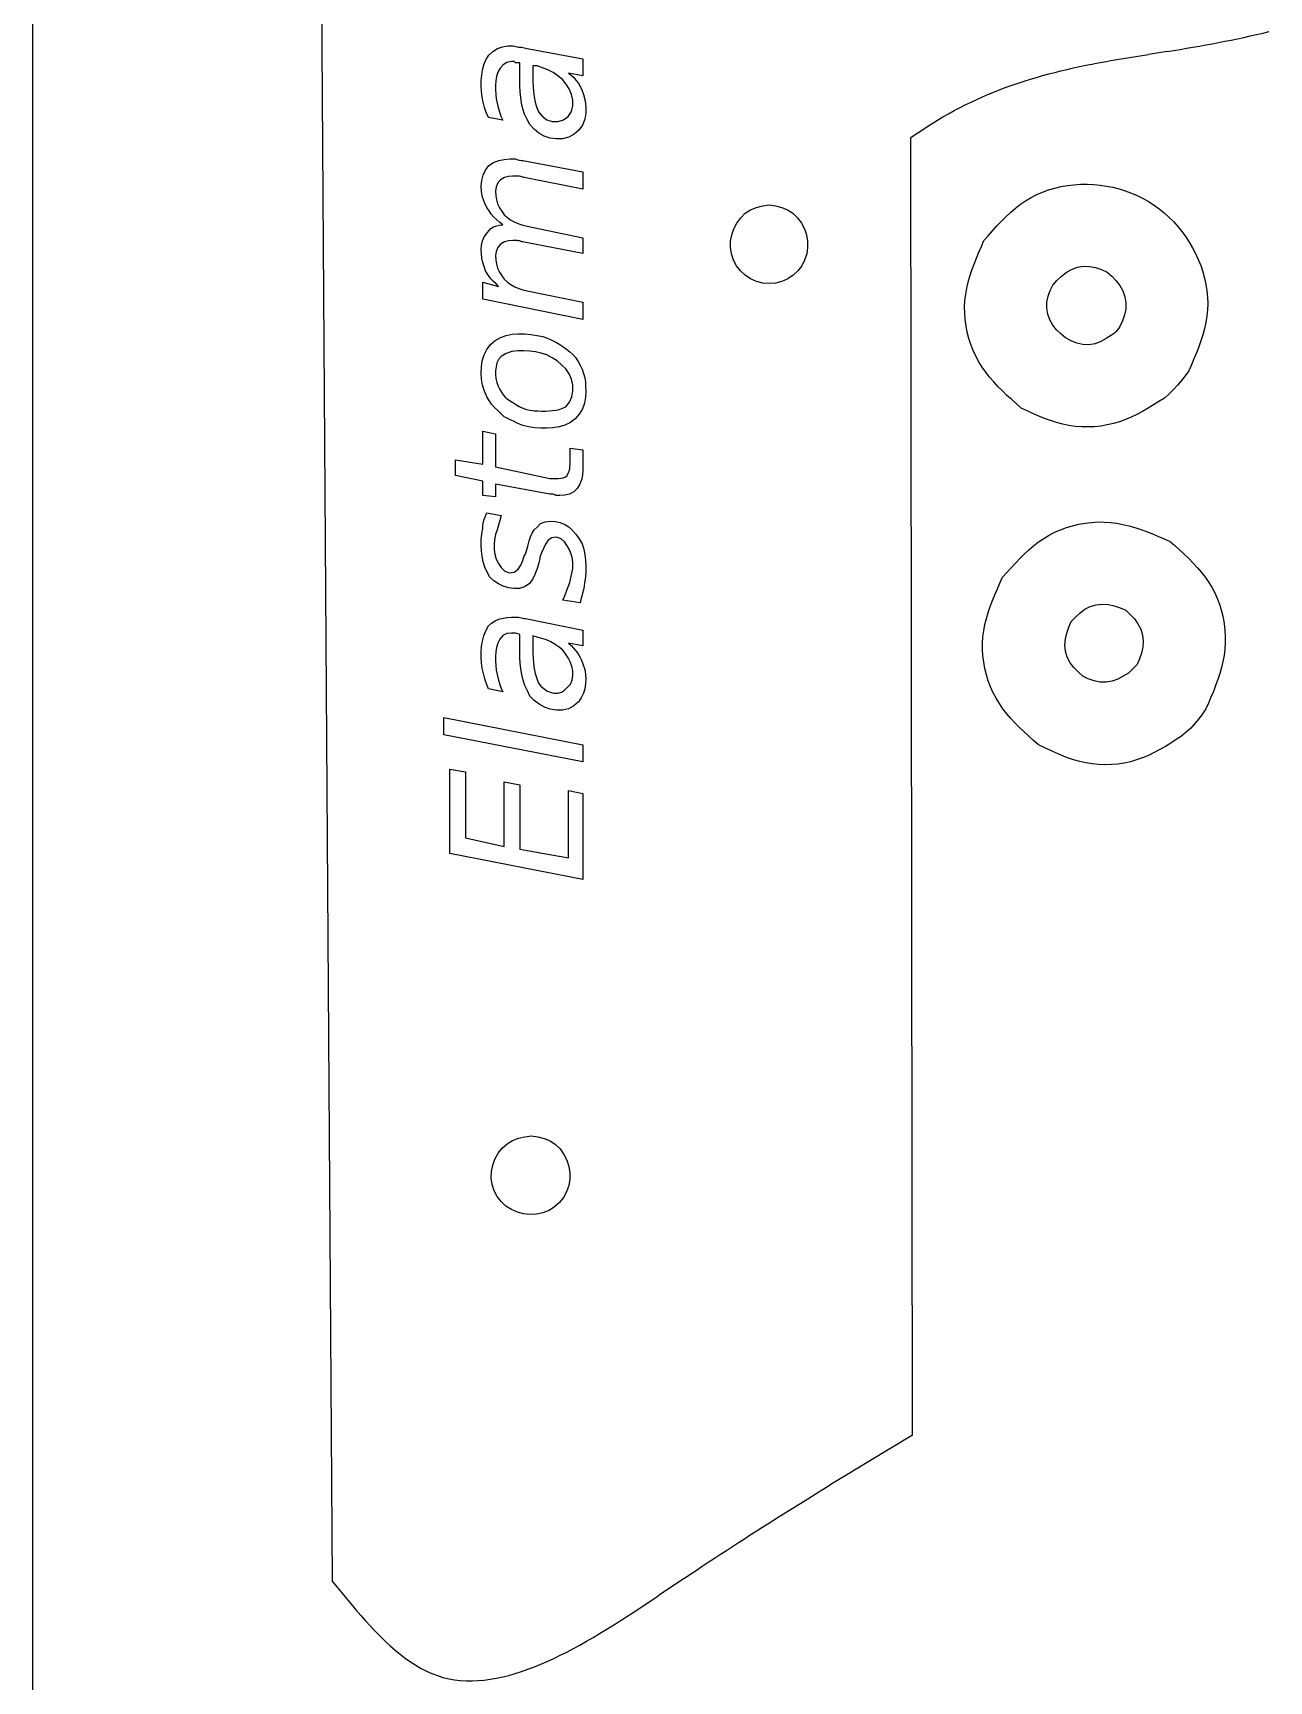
# Model space of a CAD drawing. Extents: x -314 to 250, y -186 to 186.
# Drawn here: x -122.5 to -50.5, y -30.5 to 65.4 of the extents above; entities that cross this region are included whole.
import ezdxf

# ---------------------------------------------------------------- set-up
doc = ezdxf.new("R2010")
doc.units = 0
doc.header["$MEASUREMENT"] = 0
doc.layers.get('0').update_dxf_attribs({"linetype": 'CONTINUOUS'})

msp = doc.modelspace()

# ---------------------------------------------------------------- linework, layer by layer
for p, q in [((-122.452, -186.124), (-122.452, 186.124)), ((-105.952, 108.624), (-105.036, -24.709)), ((-51.626, 65.197), (-51.26, 65.281)), ((-51.26, 65.281), (-50.895, 65.369)), ((-50.895, 65.369), (-50.531, 65.46)), ((-95.921, 64.08), (-95.696, 64.302)), ((-95.696, 64.302), (-95.428, 64.467)), ((-95.428, 64.467), (-95.131, 64.571)), ((-95.131, 64.571), (-94.819, 64.618)), ((-94.819, 64.618), (-94.504, 64.621)), ((-94.504, 64.621), (-94.202, 64.542)), ((-94.202, 64.542), (-94.117, 64.541)), ((-94.117, 64.541), (-94.032, 64.537)), ((-94.032, 64.537), (-93.948, 64.525)), ((-93.948, 64.525), (-93.865, 64.507)), ((-93.865, 64.507), (-93.783, 64.484)), ((-93.783, 64.484), (-93.702, 64.459)), ((-93.702, 64.459), (-90.451, 63.874)), ((-56.452, 64.29), (-57.551, 64.123)), ((-56.452, 64.29), (-55.705, 64.417)), ((-55.705, 64.417), (-55.332, 64.481)), ((-55.332, 64.481), (-54.959, 64.546)), ((-54.959, 64.546), (-54.586, 64.611)), ((-54.586, 64.611), (-54.214, 64.678)), ((-54.214, 64.678), (-53.842, 64.746)), ((-53.842, 64.746), (-53.471, 64.816)), ((-53.471, 64.816), (-53.1, 64.887)), ((-53.1, 64.887), (-52.731, 64.961)), ((-52.731, 64.961), (-52.361, 65.037)), ((-52.361, 65.037), (-51.993, 65.115)), ((-51.993, 65.115), (-51.626, 65.197)), ((-96.298, 63.223), (-96.217, 63.527)), ((-96.217, 63.527), (-96.093, 63.817)), ((-96.093, 63.817), (-95.921, 64.08)), ((-95.268, 63.317), (-95.394, 63.088)), ((-95.093, 63.511), (-95.268, 63.317)), ((-94.873, 63.653), (-95.093, 63.511)), ((-94.618, 63.709), (-94.873, 63.653)), ((-94.453, 63.709), (-94.618, 63.709)), ((-94.37, 63.626), (-94.453, 63.709)), ((-94.119, 63.626), (-94.37, 63.626)), ((-94.119, 62.29), (-94.119, 63.626)), ((-93.12, 63.457), (-93.368, 63.457)), ((-93.368, 63.457), (-93.368, 62.541)), ((-92.798, 63.351), (-93.12, 63.457)), ((-92.485, 63.225), (-92.798, 63.351)), ((-90.451, 63.874), (-90.451, 62.875)), ((-62.278, 63.254), (-61.918, 63.336)), ((-61.918, 63.336), (-61.557, 63.414)), ((-61.557, 63.414), (-61.195, 63.489)), ((-61.195, 63.489), (-60.833, 63.562)), ((-60.833, 63.562), (-60.47, 63.632)), ((-60.47, 63.632), (-60.107, 63.699)), ((-60.107, 63.699), (-59.743, 63.765)), ((-59.743, 63.765), (-59.379, 63.828)), ((-59.379, 63.828), (-59.014, 63.889)), ((-59.014, 63.889), (-58.648, 63.95)), ((-58.648, 63.95), (-58.283, 64.008)), ((-58.283, 64.008), (-57.917, 64.066)), ((-57.917, 64.066), (-57.551, 64.123)), ((-96.367, 62.283), (-96.365, 62.597)), ((-96.365, 62.597), (-96.344, 62.911)), ((-96.344, 62.911), (-96.298, 63.223)), ((-95.516, 62.581), (-95.532, 62.32)), ((-95.473, 62.839), (-95.516, 62.581)), ((-95.394, 63.088), (-95.473, 62.839)), ((-93.368, 62.541), (-93.355, 62.242)), ((-92.186, 63.066), (-92.485, 63.225)), ((-91.906, 62.876), (-92.186, 63.066)), ((-91.65, 62.655), (-91.906, 62.876)), ((-91.427, 62.4), (-91.65, 62.655)), ((-91.247, 62.113), (-91.427, 62.4)), ((-90.451, 62.875), (-91.284, 63.041)), ((-91.284, 63.041), (-91.133, 62.911)), ((-91.133, 62.911), (-90.988, 62.775)), ((-90.988, 62.775), (-90.856, 62.627)), ((-90.856, 62.627), (-90.739, 62.467)), ((-90.739, 62.467), (-90.634, 62.298)), ((-65.821, 62.214), (-65.473, 62.339)), ((-65.473, 62.339), (-65.122, 62.459)), ((-65.122, 62.459), (-64.771, 62.575)), ((-64.771, 62.575), (-64.418, 62.685)), ((-64.418, 62.685), (-64.064, 62.79)), ((-64.064, 62.79), (-63.709, 62.891)), ((-63.709, 62.891), (-63.352, 62.988)), ((-63.352, 62.988), (-62.995, 63.081)), ((-62.995, 63.081), (-62.637, 63.169)), ((-62.637, 63.169), (-62.278, 63.254)), ((-96.353, 61.969), (-96.367, 62.283)), ((-96.32, 61.656), (-96.353, 61.969)), ((-96.26, 61.347), (-96.32, 61.656)), ((-95.532, 62.32), (-95.534, 62.059)), ((-95.534, 62.059), (-95.525, 61.798)), ((-95.525, 61.798), (-95.498, 61.538)), ((-95.498, 61.538), (-95.449, 61.281)), ((-94.101, 61.954), (-94.119, 62.29)), ((-94.074, 61.619), (-94.101, 61.954)), ((-94.027, 61.286), (-94.074, 61.619)), ((-93.355, 62.242), (-93.335, 61.944)), ((-93.335, 61.944), (-93.298, 61.647)), ((-93.298, 61.647), (-93.238, 61.354)), ((-91.118, 61.8), (-91.247, 62.113)), ((-91.048, 61.469), (-91.118, 61.8)), ((-91.043, 61.131), (-91.048, 61.469)), ((-90.634, 62.298), (-90.537, 62.125)), ((-90.537, 62.125), (-90.414, 61.784)), ((-90.414, 61.784), (-90.33, 61.432)), ((-90.33, 61.432), (-90.289, 61.073)), ((-67.87, 61.354), (-67.534, 61.51)), ((-67.534, 61.51), (-67.196, 61.661)), ((-67.196, 61.661), (-66.856, 61.807)), ((-66.856, 61.807), (-66.513, 61.948)), ((-66.513, 61.948), (-66.168, 62.084)), ((-66.168, 62.084), (-65.821, 62.214)), ((-96.176, 61.044), (-96.26, 61.347)), ((-96.077, 60.746), (-96.176, 61.044)), ((-95.951, 60.458), (-96.077, 60.746)), ((-95.118, 60.292), (-95.951, 60.458)), ((-95.449, 61.281), (-95.385, 61.028)), ((-95.385, 61.028), (-95.313, 60.777)), ((-95.313, 60.777), (-95.224, 60.531)), ((-95.224, 60.531), (-95.118, 60.292)), ((-93.951, 60.957), (-94.027, 61.286)), ((-93.843, 60.639), (-93.951, 60.957)), ((-93.699, 60.336), (-93.843, 60.639)), ((-93.238, 61.354), (-93.148, 61.069)), ((-93.148, 61.069), (-93.037, 60.791)), ((-93.037, 60.791), (-92.83, 60.523)), ((-92.83, 60.523), (-92.559, 60.322)), ((-91.575, 60.312), (-91.309, 60.52)), ((-91.309, 60.52), (-91.126, 60.804)), ((-91.126, 60.804), (-91.043, 61.131)), ((-90.293, 60.711), (-90.351, 60.353)), ((-90.289, 61.073), (-90.293, 60.711)), ((-69.82, 60.298), (-69.504, 60.488)), ((-69.504, 60.488), (-69.183, 60.672)), ((-69.183, 60.672), (-68.86, 60.851)), ((-68.86, 60.851), (-68.533, 61.024)), ((-68.533, 61.024), (-68.203, 61.191)), ((-68.203, 61.191), (-67.87, 61.354)), ((-93.537, 60.041), (-93.699, 60.336)), ((-93.295, 59.769), (-93.537, 60.041)), ((-93.022, 59.534), (-93.295, 59.769)), ((-92.702, 59.363), (-93.022, 59.534)), ((-92.559, 60.322), (-92.236, 60.22)), ((-92.236, 60.22), (-91.898, 60.215)), ((-91.898, 60.215), (-91.575, 60.312)), ((-90.963, 59.482), (-91.282, 59.309)), ((-90.69, 59.72), (-90.963, 59.482)), ((-90.48, 60.015), (-90.69, 59.72)), ((-90.351, 60.353), (-90.48, 60.015)), ((-71.368, 59.29), (-71.061, 59.496)), ((-71.061, 59.496), (-70.753, 59.7)), ((-70.753, 59.7), (-70.445, 59.903)), ((-70.445, 59.903), (-70.134, 60.102)), ((-70.134, 60.102), (-69.82, 60.298)), ((-92.354, 59.256), (-92.702, 59.363)), ((-91.995, 59.21), (-92.354, 59.256)), ((-91.632, 59.221), (-91.995, 59.21)), ((-91.282, 59.309), (-91.632, 59.221)), ((-71.285, -16.209), (-71.368, 59.29)), ((-96.127, 57.398), (-95.921, 57.651)), ((-95.921, 57.651), (-95.653, 57.839)), ((-95.653, 57.839), (-95.349, 57.959)), ((-95.349, 57.959), (-95.028, 58.018)), ((-95.028, 58.018), (-94.701, 58.039)), ((-94.701, 58.039), (-94.37, 58.039)), ((-94.37, 58.039), (-94.304, 58.013)), ((-94.304, 58.013), (-94.236, 57.99)), ((-94.236, 57.99), (-94.167, 57.973)), ((-94.167, 57.973), (-94.096, 57.963)), ((-94.096, 57.963), (-94.025, 57.959)), ((-94.025, 57.959), (-93.954, 57.957)), ((-93.954, 57.957), (-90.451, 57.293)), ((-96.367, 56.458), (-96.343, 56.784)), ((-96.343, 56.784), (-96.266, 57.102)), ((-96.266, 57.102), (-96.127, 57.398)), ((-95.399, 56.643), (-95.492, 56.412)), ((-95.239, 56.833), (-95.399, 56.643)), ((-95.024, 56.96), (-95.239, 56.833)), ((-94.784, 57.023), (-95.024, 56.96)), ((-94.535, 57.041), (-94.784, 57.023)), ((-94.287, 57.041), (-94.535, 57.041)), ((-94.216, 57.04), (-94.287, 57.041)), ((-94.144, 57.035), (-94.216, 57.04)), ((-94.074, 57.026), (-94.144, 57.035)), ((-94.004, 57.009), (-94.074, 57.026)), ((-93.937, 56.985), (-94.004, 57.009)), ((-93.871, 56.958), (-93.937, 56.985)), ((-90.451, 56.29), (-93.871, 56.958)), ((-90.451, 57.293), (-90.451, 56.29)), ((-96.349, 56.132), (-96.367, 56.458)), ((-96.29, 55.81), (-96.349, 56.132)), ((-96.183, 55.502), (-96.29, 55.81)), ((-95.492, 56.412), (-95.531, 56.166)), ((-95.531, 56.166), (-95.529, 55.916)), ((-95.529, 55.916), (-95.49, 55.67)), ((-95.49, 55.67), (-95.416, 55.432)), ((-64.693, 55.612), (-64.379, 55.801)), ((-64.379, 55.801), (-64.051, 55.97)), ((-64.051, 55.97), (-63.71, 56.117)), ((-63.71, 56.117), (-63.359, 56.244)), ((-63.359, 56.244), (-62.999, 56.349)), ((-62.999, 56.349), (-62.631, 56.434)), ((-62.631, 56.434), (-62.258, 56.498)), ((-62.258, 56.498), (-61.881, 56.542)), ((-61.881, 56.542), (-61.501, 56.566)), ((-61.501, 56.566), (-61.12, 56.57)), ((-61.12, 56.57), (-60.74, 56.554)), ((-60.74, 56.554), (-60.363, 56.519)), ((-60.363, 56.519), (-59.988, 56.465)), ((-59.988, 56.465), (-59.618, 56.392)), ((-59.618, 56.392), (-59.253, 56.299)), ((-59.253, 56.299), (-58.894, 56.189)), ((-58.894, 56.189), (-58.542, 56.059)), ((-58.542, 56.059), (-58.199, 55.912)), ((-58.199, 55.912), (-57.863, 55.746)), ((-57.863, 55.746), (-57.538, 55.563)), ((-96.037, 55.209), (-96.183, 55.502)), ((-95.916, 55.015), (-96.037, 55.209)), ((-95.782, 54.831), (-95.916, 55.015)), ((-95.629, 54.662), (-95.782, 54.831)), ((-95.464, 54.504), (-95.629, 54.662)), ((-95.416, 55.432), (-95.311, 55.206)), ((-95.311, 55.206), (-95.18, 54.994)), ((-95.18, 54.994), (-95.035, 54.792)), ((-95.035, 54.792), (-94.842, 54.629)), ((-81.273, 54.619), (-81.004, 54.88)), ((-81.004, 54.88), (-80.696, 55.081)), ((-80.696, 55.081), (-80.355, 55.217)), ((-80.355, 55.217), (-79.993, 55.307)), ((-79.993, 55.307), (-79.619, 55.374)), ((-79.619, 55.374), (-79.246, 55.307)), ((-79.246, 55.307), (-78.884, 55.216)), ((-78.884, 55.216), (-78.543, 55.081)), ((-78.543, 55.081), (-78.235, 54.88)), ((-78.235, 54.88), (-77.966, 54.619)), ((-66.102, 54.415), (-65.837, 54.681)), ((-65.837, 54.681), (-65.565, 54.935)), ((-65.565, 54.935), (-65.285, 55.176)), ((-65.285, 55.176), (-64.994, 55.403)), ((-64.994, 55.403), (-64.693, 55.612)), ((-57.538, 55.563), (-57.224, 55.362)), ((-57.224, 55.362), (-56.921, 55.144)), ((-56.921, 55.144), (-56.63, 54.909)), ((-56.63, 54.909), (-56.352, 54.659)), ((-56.352, 54.659), (-56.087, 54.394)), ((-96.19, 53.504), (-96.037, 53.707)), ((-96.037, 53.707), (-95.932, 53.859)), ((-95.932, 53.859), (-95.808, 53.993)), ((-95.808, 53.993), (-95.654, 54.093)), ((-95.654, 54.093), (-95.481, 54.158)), ((-95.481, 54.158), (-95.301, 54.191)), ((-95.292, 54.353), (-95.464, 54.504)), ((-95.301, 54.191), (-95.118, 54.207)), ((-95.118, 54.207), (-95.292, 54.353)), ((-94.842, 54.629), (-94.639, 54.48)), ((-94.639, 54.48), (-94.42, 54.355)), ((-94.42, 54.355), (-94.188, 54.257)), ((-94.188, 54.257), (-93.947, 54.183)), ((-93.947, 54.183), (-93.702, 54.124)), ((-93.702, 54.124), (-90.451, 53.459)), ((-81.794, 53.623), (-81.673, 53.978)), ((-81.673, 53.978), (-81.498, 54.313)), ((-81.498, 54.313), (-81.273, 54.619)), ((-77.966, 54.619), (-77.741, 54.313)), ((-77.741, 54.313), (-77.566, 53.978)), ((-77.566, 53.978), (-77.445, 53.623)), ((-66.868, 53.577), (-66.616, 53.862)), ((-66.616, 53.862), (-66.361, 54.142)), ((-66.361, 54.142), (-66.102, 54.415)), ((-56.087, 54.394), (-55.836, 54.115)), ((-55.836, 54.115), (-55.599, 53.822)), ((-55.599, 53.822), (-55.377, 53.517)), ((-96.367, 52.774), (-96.348, 53.026)), ((-96.361, 52.521), (-96.367, 52.774)), ((-96.348, 53.026), (-96.295, 53.275)), ((-96.295, 53.275), (-96.19, 53.504)), ((-95.399, 52.893), (-95.492, 52.662)), ((-95.24, 53.084), (-95.399, 52.893)), ((-95.025, 53.21), (-95.24, 53.084)), ((-94.784, 53.272), (-95.025, 53.21)), ((-94.535, 53.29), (-94.784, 53.272)), ((-94.287, 53.29), (-94.535, 53.29)), ((-94.216, 53.283), (-94.287, 53.29)), ((-94.147, 53.27), (-94.216, 53.283)), ((-94.079, 53.249), (-94.147, 53.27)), ((-94.011, 53.228), (-94.079, 53.249)), ((-93.941, 53.215), (-94.011, 53.228)), ((-93.871, 53.207), (-93.941, 53.215)), ((-90.451, 52.539), (-93.871, 53.207)), ((-90.451, 53.459), (-90.451, 52.539)), ((-81.862, 52.882), (-81.858, 53.256)), ((-81.805, 52.512), (-81.862, 52.882)), ((-81.858, 53.256), (-81.794, 53.623)), ((-77.445, 53.623), (-77.38, 53.255)), ((-77.377, 52.882), (-77.434, 52.512)), ((-77.38, 53.255), (-77.377, 52.882)), ((-67.415, 52.609), (-67.268, 52.95)), ((-67.268, 52.95), (-67.118, 53.29)), ((-67.118, 53.29), (-66.868, 53.577)), ((-55.377, 53.517), (-55.17, 53.201)), ((-55.17, 53.201), (-54.979, 52.873)), ((-54.979, 52.873), (-54.805, 52.536)), ((-96.333, 52.269), (-96.361, 52.521)), ((-96.281, 52.021), (-96.333, 52.269)), ((-96.207, 51.779), (-96.281, 52.021)), ((-95.492, 52.662), (-95.531, 52.416)), ((-95.531, 52.416), (-95.529, 52.167)), ((-95.529, 52.167), (-95.49, 51.92)), ((-95.49, 51.92), (-95.417, 51.682)), ((-81.689, 52.155), (-81.805, 52.512)), ((-81.515, 51.823), (-81.689, 52.155)), ((-81.287, 51.525), (-81.515, 51.823)), ((-77.725, 51.823), (-77.952, 51.525)), ((-77.551, 52.155), (-77.725, 51.823)), ((-77.434, 52.512), (-77.551, 52.155)), ((-67.819, 51.577), (-67.693, 51.923)), ((-67.693, 51.923), (-67.558, 52.266)), ((-67.558, 52.266), (-67.415, 52.609)), ((-61.682, 51.738), (-61.326, 51.799)), ((-61.326, 51.799), (-60.969, 51.792)), ((-60.969, 51.792), (-60.624, 51.719)), ((-54.805, 52.536), (-54.647, 52.189)), ((-54.647, 52.189), (-54.508, 51.835)), ((-54.508, 51.835), (-54.388, 51.475)), ((-96.285, 49.874), (-96.285, 50.873)), ((-96.285, 50.873), (-95.369, 50.625)), ((-96.119, 51.541), (-96.207, 51.779)), ((-96.018, 51.371), (-96.119, 51.541)), ((-95.907, 51.207), (-96.018, 51.371)), ((-95.782, 51.053), (-95.907, 51.207)), ((-95.647, 50.908), (-95.782, 51.053)), ((-95.509, 50.766), (-95.647, 50.908)), ((-95.417, 51.682), (-95.311, 51.456)), ((-95.311, 51.456), (-95.18, 51.245)), ((-95.18, 51.245), (-95.035, 51.042)), ((-95.035, 51.042), (-94.842, 50.879)), ((-94.842, 50.879), (-94.639, 50.73)), ((-81.013, 51.27), (-81.287, 51.525)), ((-80.7, 51.064), (-81.013, 51.27)), ((-80.357, 50.913), (-80.7, 51.064)), ((-79.993, 50.821), (-80.357, 50.913)), ((-79.62, 50.79), (-79.993, 50.821)), ((-79.246, 50.821), (-79.62, 50.79)), ((-78.882, 50.913), (-79.246, 50.821)), ((-78.539, 51.064), (-78.882, 50.913)), ((-78.226, 51.27), (-78.539, 51.064)), ((-77.952, 51.525), (-78.226, 51.27)), ((-68.116, 50.525), (-68.033, 50.879)), ((-68.033, 50.879), (-67.933, 51.229)), ((-67.933, 51.229), (-67.819, 51.577)), ((-63.12, 50.707), (-62.873, 50.97)), ((-62.873, 50.97), (-62.616, 51.219)), ((-62.616, 51.219), (-62.336, 51.438)), ((-62.336, 51.438), (-62.024, 51.615)), ((-62.024, 51.615), (-61.682, 51.738)), ((-60.624, 51.719), (-60.286, 51.6)), ((-60.286, 51.6), (-59.951, 51.458)), ((-59.951, 51.458), (-59.685, 51.214)), ((-59.685, 51.214), (-59.434, 50.959)), ((-59.434, 50.959), (-59.213, 50.68)), ((-54.388, 51.475), (-54.287, 51.11)), ((-54.287, 51.11), (-54.207, 50.741)), ((-90.451, 48.707), (-96.285, 49.874)), ((-95.369, 50.625), (-95.509, 50.766)), ((-94.639, 50.73), (-94.42, 50.605)), ((-94.42, 50.605), (-94.188, 50.506)), ((-94.188, 50.506), (-93.947, 50.433)), ((-93.947, 50.433), (-93.702, 50.374)), ((-93.702, 50.374), (-90.451, 49.709)), ((-68.223, 49.805), (-68.18, 50.167)), ((-68.18, 50.167), (-68.116, 50.525)), ((-63.453, 49.71), (-63.378, 50.049)), ((-63.378, 50.049), (-63.26, 50.38)), ((-63.26, 50.38), (-63.12, 50.707)), ((-59.213, 50.68), (-59.038, 50.367)), ((-59.038, 50.367), (-58.918, 50.024)), ((-58.918, 50.024), (-58.861, 49.667)), ((-54.207, 50.741), (-54.149, 50.37)), ((-54.149, 50.37), (-54.113, 49.999)), ((-54.113, 49.999), (-54.101, 49.628)), ((-90.451, 49.709), (-90.451, 48.707)), ((-68.242, 49.438), (-68.223, 49.805)), ((-68.238, 49.069), (-68.242, 49.438)), ((-68.211, 48.698), (-68.238, 49.069)), ((-63.463, 49.361), (-63.453, 49.71)), ((-63.406, 49.01), (-63.463, 49.361)), ((-63.286, 48.674), (-63.406, 49.01)), ((-58.946, 48.964), (-59.064, 48.625)), ((-58.872, 49.31), (-58.946, 48.964)), ((-58.861, 49.667), (-58.872, 49.31)), ((-54.113, 49.259), (-54.149, 48.893)), ((-54.101, 49.628), (-54.113, 49.259)), ((-68.161, 48.329), (-68.211, 48.698)), ((-68.09, 47.962), (-68.161, 48.329)), ((-67.997, 47.601), (-68.09, 47.962)), ((-63.111, 48.37), (-63.286, 48.674)), ((-62.889, 48.102), (-63.111, 48.37)), ((-62.637, 47.858), (-62.889, 48.102)), ((-59.422, 48.008), (-59.507, 47.925)), ((-59.345, 48.099), (-59.422, 48.008)), ((-59.273, 48.193), (-59.345, 48.099)), ((-59.204, 48.29), (-59.273, 48.193)), ((-59.064, 48.625), (-59.204, 48.29)), ((-54.288, 48.172), (-54.385, 47.815)), ((-54.208, 48.531), (-54.288, 48.172)), ((-54.149, 48.893), (-54.208, 48.531)), ((-96.046, 46.96), (-95.829, 47.246)), ((-95.829, 47.246), (-95.56, 47.481)), ((-95.56, 47.481), (-95.249, 47.659)), ((-95.249, 47.659), (-94.911, 47.779)), ((-94.911, 47.779), (-94.56, 47.847)), ((-94.56, 47.847), (-94.203, 47.873)), ((-94.203, 47.873), (-93.846, 47.863)), ((-93.846, 47.863), (-93.49, 47.827)), ((-93.49, 47.827), (-93.137, 47.773)), ((-93.137, 47.773), (-92.786, 47.708)), ((-92.786, 47.708), (-92.58, 47.634)), ((-92.58, 47.634), (-92.377, 47.556)), ((-92.377, 47.556), (-92.177, 47.467)), ((-92.177, 47.467), (-91.984, 47.365)), ((-91.984, 47.365), (-91.799, 47.249)), ((-91.799, 47.249), (-91.618, 47.126)), ((-91.618, 47.126), (-91.416, 46.98)), ((-67.883, 47.246), (-67.997, 47.601)), ((-67.748, 46.9), (-67.883, 47.246)), ((-62.369, 47.625), (-62.637, 47.858)), ((-62.046, 47.462), (-62.369, 47.625)), ((-61.715, 47.325), (-62.046, 47.462)), ((-61.369, 47.243), (-61.715, 47.325)), ((-61.007, 47.231), (-61.369, 47.243)), ((-60.65, 47.29), (-61.007, 47.231)), ((-60.316, 47.415), (-60.65, 47.29)), ((-60.004, 47.59), (-60.316, 47.415)), ((-59.703, 47.791), (-60.004, 47.59)), ((-59.602, 47.854), (-59.703, 47.791)), ((-59.507, 47.925), (-59.602, 47.854)), ((-54.623, 47.107), (-54.759, 46.756)), ((-54.498, 47.46), (-54.623, 47.107)), ((-54.385, 47.815), (-54.498, 47.46)), ((-96.357, 45.942), (-96.307, 46.296)), ((-96.307, 46.296), (-96.205, 46.639)), ((-96.205, 46.639), (-96.046, 46.96)), ((-95.462, 46.173), (-95.509, 45.947)), ((-95.361, 46.374), (-95.462, 46.173)), ((-95.203, 46.54), (-95.361, 46.374)), ((-94.916, 46.731), (-95.203, 46.54)), ((-94.588, 46.831), (-94.916, 46.731)), ((-94.244, 46.868), (-94.588, 46.831)), ((-93.901, 46.873), (-94.244, 46.868)), ((-93.557, 46.855), (-93.901, 46.873)), ((-93.214, 46.813), (-93.557, 46.855)), ((-92.875, 46.745), (-93.214, 46.813)), ((-92.548, 46.637), (-92.875, 46.745)), ((-92.244, 46.479), (-92.548, 46.637)), ((-91.953, 46.292), (-92.244, 46.479)), ((-91.692, 46.068), (-91.953, 46.292)), ((-91.454, 45.822), (-91.692, 46.068)), ((-91.416, 46.98), (-91.22, 46.827)), ((-91.22, 46.827), (-91.034, 46.659)), ((-91.034, 46.659), (-90.869, 46.471)), ((-90.869, 46.471), (-90.735, 46.262)), ((-90.735, 46.262), (-90.619, 46.04)), ((-90.619, 46.04), (-90.506, 45.807)), ((-67.594, 46.564), (-67.748, 46.9)), ((-67.419, 46.241), (-67.594, 46.564)), ((-67.226, 45.932), (-67.419, 46.241)), ((-55.051, 46.056), (-55.202, 45.707)), ((-54.902, 46.406), (-55.051, 46.056)), ((-54.759, 46.756), (-54.902, 46.406)), ((-96.367, 45.585), (-96.357, 45.942)), ((-96.345, 45.228), (-96.367, 45.585)), ((-96.292, 44.874), (-96.345, 45.228)), ((-95.531, 45.719), (-95.533, 45.492)), ((-95.533, 45.492), (-95.515, 45.265)), ((-95.509, 45.947), (-95.531, 45.719)), ((-95.515, 45.265), (-95.471, 45.041)), ((-91.261, 45.538), (-91.454, 45.822)), ((-91.123, 45.223), (-91.261, 45.538)), ((-91.049, 44.887), (-91.123, 45.223)), ((-90.506, 45.807), (-90.411, 45.566)), ((-90.411, 45.566), (-90.348, 45.314)), ((-90.348, 45.314), (-90.312, 45.057)), ((-67.016, 45.635), (-67.226, 45.932)), ((-66.791, 45.349), (-67.016, 45.635)), ((-66.553, 45.072), (-66.791, 45.349)), ((-66.303, 44.804), (-66.553, 45.072)), ((-55.632, 45.143), (-55.861, 44.871)), ((-55.414, 45.423), (-55.632, 45.143)), ((-55.202, 45.707), (-55.414, 45.423)), ((-96.188, 44.533), (-96.292, 44.874)), ((-96.037, 44.208), (-96.188, 44.533)), ((-95.909, 43.983), (-96.037, 44.208)), ((-95.471, 45.041), (-95.393, 44.827)), ((-95.393, 44.827), (-95.286, 44.626)), ((-95.286, 44.626), (-95.194, 44.471)), ((-95.194, 44.471), (-95.093, 44.322)), ((-95.093, 44.322), (-94.975, 44.186)), ((-94.975, 44.186), (-94.839, 44.067)), ((-91.241, 43.893), (-91.104, 44.206)), ((-91.104, 44.206), (-91.042, 44.544)), ((-91.042, 44.544), (-91.049, 44.887)), ((-90.307, 44.184), (-90.365, 43.834)), ((-90.312, 45.057), (-90.294, 44.798)), ((-90.286, 44.539), (-90.307, 44.184)), ((-90.294, 44.798), (-90.286, 44.539)), ((-66.044, 44.543), (-66.303, 44.804)), ((-65.778, 44.288), (-66.044, 44.543)), ((-65.506, 44.036), (-65.778, 44.288)), ((-56.621, 44.126), (-56.935, 43.926)), ((-56.357, 44.364), (-56.621, 44.126)), ((-56.102, 44.61), (-56.357, 44.364)), ((-55.861, 44.871), (-56.102, 44.61)), ((-95.763, 43.772), (-95.909, 43.983)), ((-95.59, 43.581), (-95.763, 43.772)), ((-95.405, 43.4), (-95.59, 43.581)), ((-95.219, 43.221), (-95.405, 43.4)), ((-95.035, 43.042), (-95.219, 43.221)), ((-94.839, 44.067), (-94.691, 43.966)), ((-94.691, 43.966), (-94.535, 43.875)), ((-94.535, 43.875), (-94.347, 43.751)), ((-94.347, 43.751), (-94.154, 43.637)), ((-94.154, 43.637), (-93.951, 43.54)), ((-93.951, 43.54), (-93.738, 43.468)), ((-93.738, 43.468), (-93.518, 43.42)), ((-93.518, 43.42), (-93.295, 43.393)), ((-93.295, 43.393), (-93.07, 43.38)), ((-93.07, 43.38), (-92.846, 43.376)), ((-92.846, 43.376), (-92.621, 43.375)), ((-92.621, 43.375), (-92.42, 43.383)), ((-92.42, 43.383), (-92.219, 43.396)), ((-92.219, 43.396), (-92.019, 43.42)), ((-92.019, 43.42), (-91.822, 43.464)), ((-91.822, 43.464), (-91.634, 43.534)), ((-91.634, 43.534), (-91.453, 43.623)), ((-91.453, 43.623), (-91.241, 43.893)), ((-90.666, 43.192), (-90.902, 42.926)), ((-90.485, 43.499), (-90.666, 43.192)), ((-90.365, 43.834), (-90.485, 43.499)), ((-65.23, 43.788), (-65.506, 44.036)), ((-64.952, 43.54), (-65.23, 43.788)), ((-64.613, 43.384), (-64.952, 43.54)), ((-64.273, 43.231), (-64.613, 43.384)), ((-63.931, 43.084), (-64.273, 43.231)), ((-58.214, 43.178), (-58.546, 43.018)), ((-57.889, 43.352), (-58.214, 43.178)), ((-57.567, 43.536), (-57.889, 43.352)), ((-57.25, 43.728), (-57.567, 43.536)), ((-56.935, 43.926), (-57.25, 43.728)), ((-96.285, 42.208), (-95.534, 42.043)), ((-96.285, 40.29), (-96.285, 42.208)), ((-94.857, 42.953), (-95.035, 43.042)), ((-94.679, 42.865), (-94.857, 42.953)), ((-94.5, 42.779), (-94.679, 42.865)), ((-94.319, 42.697), (-94.5, 42.779)), ((-94.137, 42.618), (-94.319, 42.697)), ((-93.954, 42.542), (-94.137, 42.618)), ((-93.61, 42.45), (-93.954, 42.542)), ((-93.26, 42.394), (-93.61, 42.45)), ((-92.905, 42.374), (-93.26, 42.394)), ((-92.55, 42.374), (-92.905, 42.374)), ((-92.195, 42.394), (-92.55, 42.374)), ((-91.844, 42.448), (-92.195, 42.394)), ((-91.502, 42.55), (-91.844, 42.448)), ((-91.184, 42.709), (-91.502, 42.55)), ((-90.902, 42.926), (-91.184, 42.709)), ((-63.588, 42.945), (-63.931, 43.084)), ((-63.241, 42.818), (-63.588, 42.945)), ((-62.891, 42.705), (-63.241, 42.818)), ((-62.536, 42.609), (-62.891, 42.705)), ((-62.175, 42.534), (-62.536, 42.609)), ((-61.809, 42.481), (-62.175, 42.534)), ((-61.439, 42.452), (-61.809, 42.481)), ((-61.066, 42.446), (-61.439, 42.452)), ((-60.692, 42.462), (-61.066, 42.446)), ((-60.32, 42.501), (-60.692, 42.462)), ((-59.951, 42.562), (-60.32, 42.501)), ((-59.588, 42.644), (-59.951, 42.562)), ((-59.232, 42.749), (-59.588, 42.644)), ((-58.885, 42.874), (-59.232, 42.749)), ((-58.546, 43.018), (-58.885, 42.874)), ((-95.534, 42.043), (-95.534, 40.124)), ((-97.869, 39.624), (-97.869, 40.541)), ((-97.869, 40.541), (-96.285, 40.29)), ((-91.208, 40.152), (-91.202, 40.29)), ((-91.202, 40.29), (-91.202, 41.209)), ((-91.202, 41.209), (-90.451, 41.123)), ((-90.451, 41.123), (-90.451, 40.207)), ((-96.285, 39.291), (-97.869, 39.624)), ((-95.534, 40.124), (-92.369, 39.456)), ((-92.369, 39.456), (-92.035, 39.456)), ((-92.035, 39.456), (-91.87, 39.456)), ((-91.87, 39.456), (-91.733, 39.467)), ((-91.733, 39.467), (-91.6, 39.495)), ((-91.6, 39.495), (-91.473, 39.548)), ((-91.473, 39.548), (-91.365, 39.631)), ((-91.365, 39.631), (-91.303, 39.753)), ((-91.303, 39.753), (-91.259, 39.885)), ((-91.259, 39.885), (-91.224, 40.017)), ((-91.224, 40.017), (-91.208, 40.152)), ((-90.544, 39.374), (-90.642, 39.111)), ((-90.486, 39.648), (-90.544, 39.374)), ((-90.46, 39.927), (-90.486, 39.648)), ((-90.451, 40.207), (-90.46, 39.927)), ((-96.285, 38.457), (-96.285, 39.291)), ((-95.534, 38.375), (-96.285, 38.457)), ((-92.369, 38.54), (-95.534, 39.126)), ((-95.534, 39.126), (-95.534, 38.375)), ((-92.311, 38.54), (-92.369, 38.54)), ((-92.251, 38.538), (-92.311, 38.54)), ((-92.192, 38.533), (-92.251, 38.538)), ((-92.134, 38.52), (-92.192, 38.533)), ((-92.082, 38.493), (-92.134, 38.52)), ((-92.035, 38.457), (-92.082, 38.493)), ((-91.787, 38.457), (-92.035, 38.457)), ((-91.507, 38.479), (-91.787, 38.457)), ((-91.234, 38.542), (-91.507, 38.479)), ((-90.986, 38.672), (-91.234, 38.542)), ((-90.788, 38.871), (-90.986, 38.672)), ((-90.642, 39.111), (-90.788, 38.871)), ((-96.105, 37.314), (-96.037, 37.459)), ((-96.037, 37.459), (-95.203, 37.29)), ((-96.344, 36.222), (-96.285, 36.543)), ((-96.285, 36.543), (-96.276, 36.702)), ((-96.276, 36.702), (-96.256, 36.86)), ((-96.256, 36.86), (-96.219, 37.016)), ((-96.219, 37.016), (-96.167, 37.167)), ((-96.167, 37.167), (-96.105, 37.314)), ((-95.45, 36.461), (-95.532, 36.184)), ((-95.361, 36.735), (-95.45, 36.461)), ((-95.278, 37.012), (-95.361, 36.735)), ((-95.203, 37.29), (-95.278, 37.012)), ((-93.41, 36.263), (-93.281, 36.455)), ((-93.281, 36.455), (-93.12, 36.625)), ((-93.12, 36.625), (-92.915, 36.828)), ((-92.915, 36.828), (-92.645, 36.934)), ((-92.645, 36.934), (-92.357, 36.959)), ((-92.357, 36.959), (-92.068, 36.941)), ((-92.068, 36.941), (-91.783, 36.883)), ((-91.783, 36.883), (-91.51, 36.78)), ((-91.51, 36.78), (-91.263, 36.63)), ((-91.263, 36.63), (-91.054, 36.432)), ((-63.006, 36.321), (-62.669, 36.469)), ((-62.669, 36.469), (-62.322, 36.597)), ((-62.322, 36.597), (-61.966, 36.704)), ((-61.966, 36.704), (-61.604, 36.79)), ((-61.604, 36.79), (-61.238, 36.855)), ((-61.238, 36.855), (-60.868, 36.898)), ((-60.868, 36.898), (-60.498, 36.919)), ((-60.498, 36.919), (-60.13, 36.918)), ((-60.13, 36.918), (-59.764, 36.894)), ((-59.764, 36.894), (-59.403, 36.847)), ((-59.403, 36.847), (-59.046, 36.781)), ((-59.046, 36.781), (-58.693, 36.697)), ((-58.693, 36.697), (-58.343, 36.597)), ((-58.343, 36.597), (-57.996, 36.483)), ((-57.996, 36.483), (-57.652, 36.358)), ((-96.367, 35.571), (-96.365, 35.897)), ((-96.353, 35.246), (-96.367, 35.571)), ((-96.365, 35.897), (-96.344, 36.222)), ((-95.591, 35.902), (-95.618, 35.615)), ((-95.618, 35.615), (-95.616, 35.326)), ((-95.532, 36.184), (-95.591, 35.902)), ((-93.702, 35.375), (-93.641, 35.599)), ((-93.641, 35.599), (-93.575, 35.823)), ((-93.575, 35.823), (-93.502, 36.047)), ((-93.502, 36.047), (-93.41, 36.263)), ((-92.638, 35.631), (-92.756, 35.382)), ((-92.481, 35.853), (-92.638, 35.631)), ((-92.254, 36.006), (-92.481, 35.853)), ((-91.986, 36.035), (-92.254, 36.006)), ((-91.727, 35.942), (-91.986, 36.035)), ((-91.52, 35.769), (-91.727, 35.942)), ((-91.37, 35.54), (-91.52, 35.769)), ((-91.236, 35.298), (-91.37, 35.54)), ((-91.054, 36.432), (-90.867, 36.208)), ((-90.867, 36.208), (-90.669, 35.942)), ((-90.669, 35.942), (-90.506, 35.657)), ((-90.506, 35.657), (-90.4, 35.344)), ((-64.504, 35.301), (-64.227, 35.537)), ((-64.227, 35.537), (-63.94, 35.758)), ((-63.94, 35.758), (-63.642, 35.964)), ((-63.642, 35.964), (-63.331, 36.152)), ((-63.331, 36.152), (-63.006, 36.321)), ((-57.652, 36.358), (-57.309, 36.224)), ((-57.309, 36.224), (-56.967, 36.084)), ((-56.967, 36.084), (-56.627, 35.939)), ((-56.627, 35.939), (-56.287, 35.792)), ((-56.287, 35.792), (-56.01, 35.544)), ((-56.01, 35.544), (-55.735, 35.296)), ((-96.32, 34.921), (-96.353, 35.246)), ((-96.26, 34.6), (-96.32, 34.921)), ((-96.165, 34.288), (-96.26, 34.6)), ((-95.616, 35.326), (-95.58, 35.04)), ((-95.58, 35.04), (-95.503, 34.761)), ((-95.503, 34.761), (-95.373, 34.505)), ((-94.059, 34.413), (-93.953, 34.683)), ((-93.953, 34.683), (-93.871, 34.958)), ((-93.871, 34.958), (-93.785, 35.041)), ((-93.785, 35.041), (-93.702, 35.375)), ((-92.951, 34.789), (-93.037, 34.459)), ((-92.858, 35.129), (-92.951, 34.875)), ((-92.951, 34.875), (-92.951, 34.789)), ((-92.756, 35.382), (-92.858, 35.129)), ((-91.132, 35.041), (-91.236, 35.298)), ((-91.066, 34.772), (-91.132, 35.041)), ((-91.037, 34.496), (-91.066, 34.772)), ((-90.4, 35.344), (-90.337, 35.017)), ((-90.337, 35.017), (-90.301, 34.688)), ((-90.301, 34.688), (-90.287, 34.359)), ((-65.541, 34.26), (-65.289, 34.531)), ((-65.289, 34.531), (-65.033, 34.796)), ((-65.033, 34.796), (-64.772, 35.054)), ((-64.772, 35.054), (-64.504, 35.301)), ((-55.735, 35.296), (-55.464, 35.044)), ((-55.464, 35.044), (-55.198, 34.788)), ((-55.198, 34.788), (-54.941, 34.527)), ((-54.941, 34.527), (-54.694, 34.259)), ((-96.029, 33.993), (-96.165, 34.288)), ((-95.869, 33.708), (-96.029, 33.993)), ((-95.628, 33.5), (-95.869, 33.708)), ((-95.373, 34.505), (-95.209, 34.266)), ((-95.209, 34.266), (-95.002, 34.066)), ((-95.002, 34.066), (-94.733, 33.963)), ((-94.733, 33.963), (-94.446, 33.998)), ((-94.446, 33.998), (-94.213, 34.165)), ((-94.213, 34.165), (-94.059, 34.413)), ((-93.392, 33.578), (-93.584, 33.326)), ((-93.254, 33.863), (-93.392, 33.578)), ((-93.141, 34.159), (-93.254, 33.863)), ((-93.037, 34.459), (-93.141, 34.159)), ((-91.216, 33.406), (-91.148, 33.675)), ((-91.148, 33.675), (-91.091, 33.946)), ((-91.091, 33.946), (-91.049, 34.22)), ((-91.049, 34.22), (-91.037, 34.496)), ((-90.311, 33.7), (-90.368, 33.374)), ((-90.288, 34.029), (-90.311, 33.7)), ((-90.287, 34.359), (-90.288, 34.029)), ((-66.189, 33.368), (-66.036, 33.708)), ((-66.036, 33.708), (-65.789, 33.985)), ((-65.789, 33.985), (-65.541, 34.26)), ((-54.694, 34.259), (-54.458, 33.982)), ((-54.458, 33.982), (-54.237, 33.695)), ((-54.237, 33.695), (-54.031, 33.396)), ((-95.371, 33.316), (-95.628, 33.5)), ((-95.086, 33.176), (-95.371, 33.316)), ((-94.781, 33.084), (-95.086, 33.176)), ((-94.466, 33.042), (-94.781, 33.084)), ((-94.149, 33.055), (-94.466, 33.042)), ((-93.847, 33.147), (-94.149, 33.055)), ((-93.584, 33.326), (-93.847, 33.147)), ((-91.618, 32.375), (-91.513, 32.631)), ((-91.513, 32.631), (-91.405, 32.886)), ((-91.405, 32.886), (-91.302, 33.143)), ((-91.302, 33.143), (-91.216, 33.406)), ((-90.471, 32.786), (-90.525, 32.594)), ((-90.422, 32.98), (-90.471, 32.786)), ((-90.389, 33.176), (-90.422, 32.98)), ((-90.368, 33.374), (-90.389, 33.176)), ((-66.623, 32.345), (-66.484, 32.687)), ((-66.484, 32.687), (-66.339, 33.028)), ((-66.339, 33.028), (-66.189, 33.368)), ((-54.031, 33.396), (-53.843, 33.086)), ((-53.843, 33.086), (-53.674, 32.761)), ((-53.674, 32.761), (-53.526, 32.424)), ((-90.619, 32.207), (-91.618, 32.375)), ((-90.574, 32.401), (-90.619, 32.207)), ((-90.525, 32.594), (-90.574, 32.401)), ((-66.972, 31.304), (-66.869, 31.653)), ((-66.869, 31.653), (-66.752, 32)), ((-66.752, 32), (-66.623, 32.345)), ((-61.53, 31.627), (-61.248, 31.837)), ((-61.248, 31.837), (-60.932, 31.997)), ((-60.932, 31.997), (-60.588, 32.099)), ((-60.588, 32.099), (-60.232, 32.141)), ((-60.232, 32.141), (-59.879, 32.12)), ((-59.879, 32.12), (-59.536, 32.042)), ((-59.536, 32.042), (-59.201, 31.925)), ((-59.201, 31.925), (-58.869, 31.789)), ((-58.869, 31.789), (-58.61, 31.543)), ((-53.526, 32.424), (-53.398, 32.077)), ((-53.398, 32.077), (-53.291, 31.721)), ((-53.291, 31.721), (-53.205, 31.359)), ((-96.097, 30.592), (-95.951, 30.873)), ((-95.951, 30.873), (-95.764, 31.03)), ((-95.764, 31.03), (-95.562, 31.166)), ((-95.562, 31.166), (-95.339, 31.265)), ((-95.339, 31.265), (-95.103, 31.327)), ((-95.103, 31.327), (-94.862, 31.358)), ((-94.862, 31.358), (-94.618, 31.373)), ((-94.618, 31.373), (-94.202, 31.373)), ((-94.202, 31.373), (-94.117, 31.363)), ((-94.117, 31.363), (-94.035, 31.347)), ((-94.035, 31.347), (-93.953, 31.324)), ((-93.953, 31.324), (-93.871, 31.305)), ((-93.871, 31.305), (-93.787, 31.296)), ((-93.787, 31.296), (-93.702, 31.291)), ((-93.702, 31.291), (-90.451, 30.625)), ((-67.128, 30.594), (-67.059, 30.951)), ((-67.059, 30.951), (-66.972, 31.304)), ((-62.298, 30.457), (-62.176, 30.793)), ((-62.176, 30.793), (-62.035, 31.125)), ((-62.035, 31.125), (-61.789, 31.384)), ((-61.789, 31.384), (-61.53, 31.627)), ((-58.61, 31.543), (-58.367, 31.285)), ((-58.367, 31.285), (-58.158, 31.003)), ((-58.158, 31.003), (-57.998, 30.687)), ((-57.998, 30.687), (-57.895, 30.343)), ((-53.205, 31.359), (-53.14, 30.992)), ((-53.14, 30.992), (-53.097, 30.623)), ((-96.346, 29.681), (-96.298, 29.994)), ((-96.298, 29.994), (-96.217, 30.3)), ((-96.217, 30.3), (-96.097, 30.592)), ((-95.408, 29.871), (-95.479, 29.616)), ((-95.295, 30.11), (-95.408, 29.871)), ((-95.116, 30.305), (-95.295, 30.11)), ((-94.88, 30.422), (-95.116, 30.305)), ((-94.618, 30.457), (-94.88, 30.422)), ((-94.453, 30.457), (-94.618, 30.457)), ((-94.37, 30.457), (-94.453, 30.457)), ((-94.119, 30.375), (-94.37, 30.457)), ((-94.119, 29.041), (-94.119, 30.375)), ((-93.368, 30.292), (-93.368, 29.289)), ((-93.12, 30.209), (-93.368, 30.292)), ((-92.844, 30.141), (-93.12, 30.209)), ((-92.575, 30.055), (-92.844, 30.141)), ((-92.319, 29.937), (-92.575, 30.055)), ((-92.076, 29.791), (-92.319, 29.937)), ((-91.844, 29.629), (-92.076, 29.791)), ((-90.451, 29.707), (-91.284, 29.875)), ((-91.284, 29.875), (-91.137, 29.726)), ((-91.137, 29.726), (-90.993, 29.574)), ((-90.451, 30.625), (-90.451, 29.707)), ((-67.2, 29.497), (-67.199, 29.867)), ((-67.199, 29.867), (-67.175, 30.232)), ((-67.175, 30.232), (-67.128, 30.594)), ((-62.408, 29.755), (-62.381, 30.112)), ((-62.371, 29.395), (-62.408, 29.755)), ((-62.381, 30.112), (-62.298, 30.457)), ((-57.895, 30.343), (-57.853, 29.987)), ((-57.853, 29.987), (-57.874, 29.634)), ((-53.077, 29.884), (-53.101, 29.519)), ((-53.097, 30.623), (-53.076, 30.253)), ((-53.076, 30.253), (-53.077, 29.884)), ((-96.367, 29.048), (-96.366, 29.365)), ((-96.353, 28.732), (-96.367, 29.048)), ((-96.366, 29.365), (-96.346, 29.681)), ((-95.533, 29.091), (-95.534, 28.827)), ((-95.534, 28.827), (-95.525, 28.563)), ((-95.518, 29.355), (-95.533, 29.091)), ((-95.479, 29.616), (-95.518, 29.355)), ((-94.1, 28.706), (-94.119, 29.041)), ((-93.368, 29.289), (-93.354, 28.991)), ((-93.354, 28.991), (-93.33, 28.694)), ((-91.618, 29.458), (-91.844, 29.629)), ((-91.457, 29.243), (-91.618, 29.458)), ((-91.309, 29.019), (-91.457, 29.243)), ((-91.187, 28.779), (-91.309, 29.019)), ((-91.099, 28.525), (-91.187, 28.779)), ((-90.993, 29.574), (-90.856, 29.415)), ((-90.856, 29.415), (-90.732, 29.246)), ((-90.732, 29.246), (-90.629, 29.065)), ((-90.629, 29.065), (-90.537, 28.876)), ((-90.537, 28.876), (-90.43, 28.614)), ((-67.178, 29.127), (-67.2, 29.497)), ((-67.133, 28.757), (-67.178, 29.127)), ((-62.271, 29.047), (-62.371, 29.395)), ((-62.11, 28.731), (-62.271, 29.047)), ((-58.067, 28.956), (-58.201, 28.625)), ((-57.951, 29.291), (-58.067, 28.956)), ((-57.874, 29.634), (-57.951, 29.291)), ((-53.214, 28.801), (-53.298, 28.448)), ((-53.148, 29.158), (-53.214, 28.801)), ((-53.101, 29.519), (-53.148, 29.158)), ((-96.311, 28.419), (-96.353, 28.732)), ((-96.243, 28.11), (-96.311, 28.419)), ((-96.165, 27.803), (-96.243, 28.11)), ((-95.525, 28.563), (-95.5, 28.3)), ((-95.5, 28.3), (-95.451, 28.041)), ((-95.451, 28.041), (-95.387, 27.785)), ((-94.069, 28.372), (-94.1, 28.706)), ((-94.016, 28.041), (-94.069, 28.372)), ((-93.934, 27.715), (-94.016, 28.041)), ((-93.33, 28.694), (-93.288, 28.398)), ((-93.288, 28.398), (-93.223, 28.107)), ((-93.223, 28.107), (-93.136, 27.821)), ((-93.136, 27.821), (-93.037, 27.54)), ((-91.049, 28.26), (-91.099, 28.525)), ((-91.07, 27.725), (-91.037, 27.992)), ((-91.037, 27.992), (-91.049, 28.26)), ((-90.43, 28.614), (-90.351, 28.344)), ((-90.351, 28.344), (-90.306, 28.064)), ((-90.306, 28.064), (-90.286, 27.782)), ((-67.066, 28.39), (-67.133, 28.757)), ((-66.977, 28.027), (-67.066, 28.39)), ((-66.867, 27.671), (-66.977, 28.027)), ((-61.893, 28.451), (-62.11, 28.731)), ((-61.641, 28.197), (-61.893, 28.451)), ((-61.37, 27.957), (-61.641, 28.197)), ((-61.046, 27.8), (-61.37, 27.957)), ((-59.009, 27.941), (-59.324, 27.778)), ((-58.704, 28.125), (-59.009, 27.941)), ((-58.201, 28.625), (-58.704, 28.125)), ((-53.398, 28.098), (-53.512, 27.751)), ((-53.298, 28.448), (-53.398, 28.098)), ((-96.072, 27.501), (-96.165, 27.803)), ((-95.951, 27.209), (-96.072, 27.501)), ((-95.118, 27.04), (-95.951, 27.209)), ((-95.387, 27.785), (-95.314, 27.531)), ((-95.314, 27.531), (-95.225, 27.282)), ((-95.225, 27.282), (-95.118, 27.04)), ((-93.823, 27.399), (-93.934, 27.715)), ((-93.687, 27.093), (-93.823, 27.399)), ((-93.537, 26.792), (-93.687, 27.093)), ((-93.037, 27.54), (-92.893, 27.374)), ((-92.893, 27.374), (-92.735, 27.222)), ((-92.735, 27.222), (-92.555, 27.098)), ((-92.555, 27.098), (-92.353, 27.009)), ((-92.353, 27.009), (-92.138, 26.963)), ((-92.138, 26.963), (-91.918, 26.964)), ((-91.918, 26.964), (-91.704, 27.016)), ((-91.704, 27.016), (-91.518, 27.128)), ((-91.518, 27.128), (-91.37, 27.292)), ((-91.37, 27.292), (-91.177, 27.479)), ((-91.177, 27.479), (-91.07, 27.725)), ((-90.425, 26.95), (-90.55, 26.697)), ((-90.342, 27.221), (-90.425, 26.95)), ((-90.296, 27.5), (-90.342, 27.221)), ((-90.286, 27.782), (-90.296, 27.5)), ((-66.736, 27.323), (-66.867, 27.671)), ((-66.585, 26.986), (-66.736, 27.323)), ((-66.414, 26.661), (-66.585, 26.986)), ((-60.715, 27.671), (-61.046, 27.8)), ((-60.371, 27.597), (-60.715, 27.671)), ((-60.013, 27.594), (-60.371, 27.597)), ((-59.659, 27.657), (-60.013, 27.594)), ((-59.324, 27.778), (-59.659, 27.657)), ((-53.771, 27.063), (-53.911, 26.722)), ((-53.637, 27.406), (-53.771, 27.063)), ((-53.512, 27.751), (-53.637, 27.406)), ((-93.284, 26.537), (-93.537, 26.792)), ((-93.007, 26.311), (-93.284, 26.537)), ((-92.693, 26.136), (-93.007, 26.311)), ((-92.353, 26.02), (-92.693, 26.136)), ((-91.998, 25.964), (-92.353, 26.02)), ((-91.639, 25.972), (-91.998, 25.964)), ((-91.291, 26.056), (-91.639, 25.972)), ((-90.976, 26.226), (-91.291, 26.056)), ((-90.702, 26.459), (-90.976, 26.226)), ((-90.55, 26.697), (-90.702, 26.459)), ((-66.223, 26.35), (-66.414, 26.661)), ((-66.015, 26.052), (-66.223, 26.35)), ((-65.792, 25.765), (-66.015, 26.052)), ((-54.203, 26.041), (-54.411, 25.753)), ((-54.056, 26.381), (-54.203, 26.041)), ((-53.911, 26.722), (-54.056, 26.381)), ((-98.537, 24.54), (-98.537, 25.543)), ((-98.537, 25.543), (-90.451, 23.958)), ((-65.554, 25.488), (-65.792, 25.765)), ((-65.305, 25.22), (-65.554, 25.488)), ((-65.046, 24.959), (-65.305, 25.22)), ((-64.78, 24.704), (-65.046, 24.959)), ((-54.844, 25.188), (-55.083, 24.925)), ((-54.623, 25.467), (-54.844, 25.188)), ((-54.411, 25.753), (-54.623, 25.467)), ((-90.451, 22.959), (-98.537, 24.54)), ((-64.507, 24.453), (-64.78, 24.704)), ((-64.231, 24.204), (-64.507, 24.453)), ((-63.953, 23.958), (-64.231, 24.204)), ((-56.247, 24.055), (-56.565, 23.861)), ((-55.932, 24.255), (-56.247, 24.055)), ((-55.618, 24.457), (-55.932, 24.255)), ((-55.344, 24.685), (-55.618, 24.457)), ((-55.083, 24.925), (-55.344, 24.685)), ((-90.451, 23.958), (-90.451, 22.959)), ((-63.616, 23.795), (-63.953, 23.958)), ((-63.278, 23.636), (-63.616, 23.795)), ((-62.938, 23.482), (-63.278, 23.636)), ((-62.596, 23.337), (-62.938, 23.482)), ((-62.251, 23.203), (-62.596, 23.337)), ((-61.901, 23.083), (-62.251, 23.203)), ((-61.547, 22.981), (-61.901, 23.083)), ((-58.234, 23.073), (-58.592, 22.972)), ((-57.885, 23.197), (-58.234, 23.073)), ((-57.545, 23.34), (-57.885, 23.197)), ((-57.213, 23.5), (-57.545, 23.34)), ((-56.886, 23.675), (-57.213, 23.5)), ((-56.565, 23.861), (-56.886, 23.675)), ((-98.203, 17.625), (-98.203, 22.543)), ((-98.203, 22.543), (-97.287, 22.374)), ((-97.287, 22.374), (-97.287, 18.541)), ((-61.187, 22.899), (-61.547, 22.981)), ((-60.821, 22.84), (-61.187, 22.899)), ((-60.45, 22.804), (-60.821, 22.84)), ((-60.076, 22.792), (-60.45, 22.804)), ((-59.701, 22.803), (-60.076, 22.792)), ((-59.327, 22.836), (-59.701, 22.803)), ((-58.957, 22.893), (-59.327, 22.836)), ((-58.592, 22.972), (-58.957, 22.893)), ((-95.035, 18.041), (-95.035, 21.792)), ((-95.035, 21.792), (-94.119, 21.623)), ((-94.119, 21.623), (-94.119, 17.876)), ((-91.284, 17.373), (-91.284, 21.292)), ((-91.284, 21.292), (-90.451, 21.124)), ((-90.451, 21.124), (-90.451, 16.123)), ((-97.287, 18.541), (-95.035, 18.041)), ((-90.451, 16.123), (-98.203, 17.625)), ((-94.119, 17.876), (-91.284, 17.373)), ((-94.549, 0.932), (-94.201, 1.06)), ((-94.201, 1.06), (-93.832, 1.144)), ((-93.832, 1.144), (-93.454, 1.207)), ((-93.454, 1.207), (-93.077, 1.139)), ((-93.077, 1.139), (-92.711, 1.047)), ((-92.711, 1.047), (-92.367, 0.909)), ((-95.571, -0.148), (-95.385, 0.186)), ((-95.385, 0.186), (-95.148, 0.487)), ((-95.148, 0.487), (-94.867, 0.741)), ((-94.867, 0.741), (-94.549, 0.932)), ((-92.367, 0.909), (-92.057, 0.704)), ((-92.057, 0.704), (-91.786, 0.438)), ((-91.786, 0.438), (-91.561, 0.127)), ((-91.561, 0.127), (-91.388, -0.213)), ((-95.782, -1.252), (-95.772, -0.875)), ((-95.772, -0.875), (-95.701, -0.504)), ((-95.701, -0.504), (-95.571, -0.148)), ((-91.388, -0.213), (-91.269, -0.573)), ((-91.269, -0.573), (-91.209, -0.945)), ((-91.209, -0.945), (-91.211, -1.322)), ((-95.729, -1.628), (-95.782, -1.252)), ((-95.614, -1.989), (-95.729, -1.628)), ((-91.275, -1.695), (-91.4, -2.053)), ((-91.211, -1.322), (-91.275, -1.695)), ((-95.44, -2.325), (-95.614, -1.989)), ((-95.21, -2.625), (-95.44, -2.325)), ((-94.932, -2.883), (-95.21, -2.625)), ((-91.821, -2.681), (-92.104, -2.932)), ((-91.583, -2.385), (-91.821, -2.681)), ((-91.4, -2.053), (-91.583, -2.385)), ((-94.615, -3.091), (-94.932, -2.883)), ((-94.269, -3.244), (-94.615, -3.091)), ((-93.902, -3.339), (-94.269, -3.244)), ((-93.525, -3.377), (-93.902, -3.339)), ((-93.146, -3.354), (-93.525, -3.377)), ((-92.776, -3.272), (-93.146, -3.354)), ((-92.425, -3.131), (-92.776, -3.272)), ((-92.104, -2.932), (-92.425, -3.131)), ((-71.285, -16.209), (-73.824, -17.743)), ((-73.824, -17.743), (-75.103, -18.52)), ((-76.718, -19.511), (-76.069, -19.111)), ((-75.103, -18.52), (-76.069, -19.111)), ((-78.029, -20.323), (-77.371, -19.914)), ((-77.371, -19.914), (-76.718, -19.511)), ((-79.36, -21.158), (-79.025, -20.947)), ((-79.025, -20.947), (-78.692, -20.738)), ((-78.692, -20.738), (-78.029, -20.323)), ((-81.058, -22.241), (-80.715, -22.02)), ((-80.715, -22.02), (-80.374, -21.802)), ((-80.374, -21.802), (-80.034, -21.586)), ((-80.034, -21.586), (-79.696, -21.371)), ((-79.696, -21.371), (-79.36, -21.158)), ((-82.448, -23.142), (-82.098, -22.914)), ((-82.098, -22.914), (-81.749, -22.687)), ((-81.749, -22.687), (-81.403, -22.463)), ((-81.403, -22.463), (-81.058, -22.241)), ((-83.872, -24.081), (-83.513, -23.842)), ((-83.513, -23.842), (-83.156, -23.607)), ((-83.156, -23.607), (-82.801, -23.373)), ((-82.801, -23.373), (-82.448, -23.142)), ((-105.036, -24.709), (-104.762, -25.046)), ((-84.597, -24.565), (-86.075, -25.56)), ((-84.597, -24.565), (-84.233, -24.321)), ((-84.233, -24.321), (-83.872, -24.081)), ((-104.762, -25.046), (-104.487, -25.382)), ((-104.487, -25.382), (-104.211, -25.717)), ((-104.211, -25.717), (-103.935, -26.048)), ((-86.825, -26.061), (-86.449, -25.811)), ((-86.449, -25.811), (-86.075, -25.56)), ((-103.935, -26.048), (-103.658, -26.375)), ((-103.658, -26.375), (-103.38, -26.697)), ((-103.38, -26.697), (-103.101, -27.013)), ((-88.339, -27.05), (-87.959, -26.806)), ((-87.959, -26.806), (-87.58, -26.56)), ((-87.58, -26.56), (-87.202, -26.311)), ((-87.202, -26.311), (-86.825, -26.061)), ((-103.101, -27.013), (-102.82, -27.321)), ((-102.82, -27.321), (-102.537, -27.621)), ((-102.537, -27.621), (-102.252, -27.912)), ((-89.865, -27.985), (-89.483, -27.758)), ((-89.483, -27.758), (-89.101, -27.527)), ((-89.101, -27.527), (-88.72, -27.29)), ((-88.72, -27.29), (-88.339, -27.05)), ((-102.252, -27.912), (-101.965, -28.193)), ((-101.965, -28.193), (-101.675, -28.462)), ((-101.675, -28.462), (-101.383, -28.719)), ((-101.383, -28.719), (-101.088, -28.962)), ((-91.389, -28.829), (-91.009, -28.629)), ((-91.009, -28.629), (-90.628, -28.421)), ((-90.628, -28.421), (-90.246, -28.206)), ((-90.246, -28.206), (-89.865, -27.985)), ((-101.088, -28.962), (-100.79, -29.191)), ((-100.79, -29.191), (-100.488, -29.405)), ((-100.488, -29.405), (-100.183, -29.602)), ((-100.183, -29.602), (-99.874, -29.781)), ((-93.649, -29.836), (-93.276, -29.694)), ((-93.276, -29.694), (-92.901, -29.541)), ((-92.901, -29.541), (-92.525, -29.378)), ((-92.525, -29.378), (-92.147, -29.204)), ((-92.147, -29.204), (-91.769, -29.021)), ((-91.769, -29.021), (-91.389, -28.829)), ((-99.874, -29.781), (-99.561, -29.942)), ((-99.561, -29.942), (-99.243, -30.083)), ((-99.243, -30.083), (-98.921, -30.204)), ((-98.921, -30.204), (-98.595, -30.303)), ((-98.595, -30.303), (-98.264, -30.382)), ((-98.264, -30.382), (-97.929, -30.442)), ((-97.929, -30.442), (-97.59, -30.482)), ((-97.59, -30.482), (-97.247, -30.504)), ((-97.247, -30.504), (-96.901, -30.508)), ((-96.901, -30.508), (-96.551, -30.494)), ((-96.551, -30.494), (-96.198, -30.464)), ((-96.198, -30.464), (-95.842, -30.418)), ((-95.842, -30.418), (-95.482, -30.356)), ((-95.482, -30.356), (-95.12, -30.28)), ((-95.12, -30.28), (-94.756, -30.189)), ((-94.756, -30.189), (-94.389, -30.084)), ((-94.389, -30.084), (-94.02, -29.966)), ((-94.02, -29.966), (-93.649, -29.836))]:
    msp.add_line(p, q)

doc.saveas('drawing.dxf')
